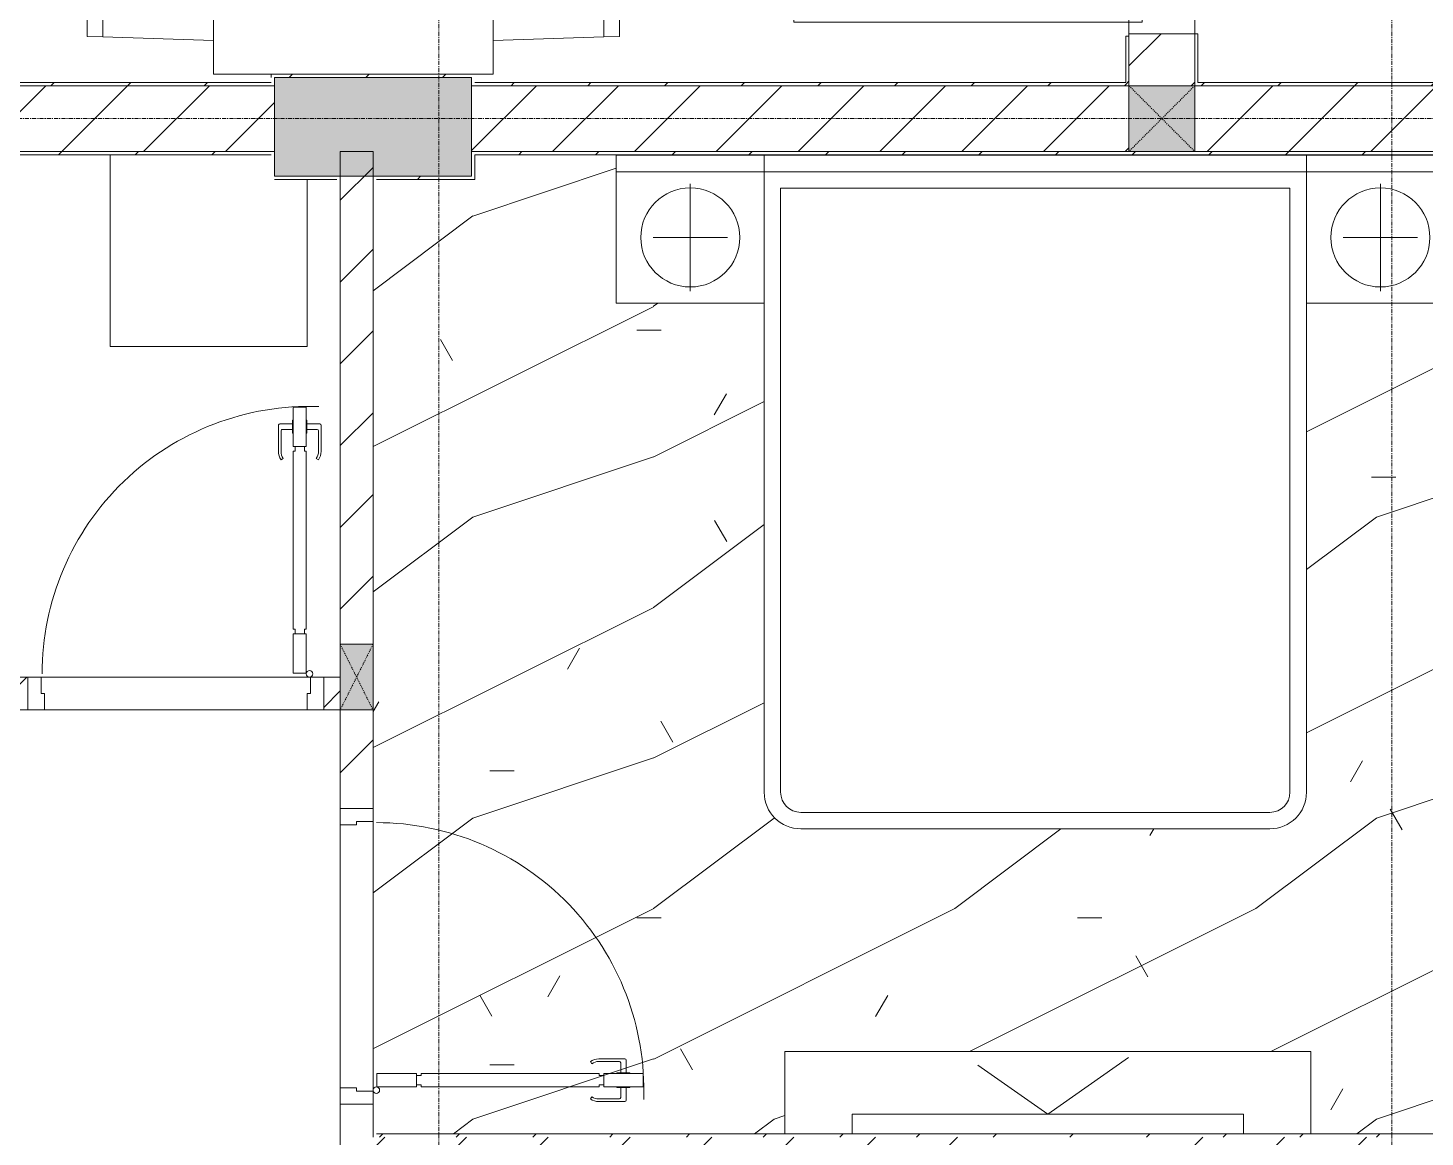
# Model space of a CAD drawing. Header units: millimetres. Extents: x 5357 to 259384, y -16348 to 109893.
# Drawn here: x 110803 to 115053, y 66837 to 70213 of the extents above; entities that cross this region are included whole.
import ezdxf

# ---------------------------------------------------------------- set-up
doc = ezdxf.new("R2010")
doc.units = ezdxf.units.MM
doc.linetypes.add('Dash', pattern=[6, 3, -3])
doc.linetypes.add('Grid Line', pattern=[22.225, 12.7, -3.175, 3.175, -3.175])
for name, color, linetype, lineweight in [('0-1', 7, 'Continuous', 5), ('A-DETL-GENF', 92, 'Continuous', 9), ('A-DETL-GENF-1', 53, 'Continuous', 9), ('A-DOOR', 31, 'Continuous', 9), ('A-DOOR-1', 254, 'Continuous', 9), ('A-DOOR-2', 53, 'Continuous', 9), ('A-DOOR-FRAM', 31, 'Continuous', 9), ('A-FLOR-1', 53, 'Continuous', 9), ('A-FLOR-PATT-1', 10, 'Continuous', 9), ('A-WALL', 113, 'Continuous', 9), ('A-WALL-1', 9, 'Continuous', 18), ('A-WALL-2', 53, 'Continuous', 9), ('A-WALL-3', 113, 'Continuous', 18), ('A-WALL-PATT', 111, 'Continuous', 9), ('A-WALL-PATT-1', 10, 'Continuous', 9), ('A-WALL-PATT-2', 53, 'Continuous', 9), ('G-IMPT-1', 254, 'Continuous', 9), ('I-FURN-1', 254, 'Continuous', 9), ('I-WALL-1', 9, 'Continuous', 18), ('I-WALL-3', 2, 'Continuous', 18), ('S-COLS', 52, 'Continuous', 9), ('S-COLS-1', 253, 'Continuous', 5), ('S-COLS-2', 9, 'Continuous', 18), ('S-COLS-3', 53, 'Continuous', 9), ('S-COLS-4', 254, 'Continuous', 9), ('S-COLS-5', 52, 'Continuous', 18), ('S-COLS-6', 52, 'Dash', 9), ('S-COLS-HDLN', 52, 'Dash', 9), ('S-COLS-HDLN-1', 53, 'Dash', 9), ('S-GRID-1', 1, 'Grid Line', 9)]:
    doc.layers.add(name, color=color, linetype=linetype, lineweight=lineweight)
pattern_1 = [(45, (0, 0), (-124.4508, 124.4508), [])]
pattern_2 = [(45, (0, 0), (-116.67262, 116.67262), [])]

# ---------------------------------------------------------------- blocks, each defined once
blk = doc.blocks.new('NCV_TKTC_KET CAU_rvt-1-TKCS_MB CẢNH QUAN CÂY XANH')
at = {"layer": 'S-COLS-1'}
blk.add_hatch(color=256, dxfattribs=at).paths.add_polyline_path([(111552.6, 69761.9), (112152.6, 69761.9), (112152.6, 70061.9), (111552.6, 70061.9)])
at = {"layer": 'S-COLS-2'}
for p, q in [((111552.6, 70061.9), (111552.6, 69761.9)), ((112152.6, 70061.9), (111552.6, 70061.9)), ((112152.6, 69761.9), (112152.6, 70061.9)), ((111552.6, 69761.9), (112152.6, 69761.9))]:
    blk.add_line(p, q, dxfattribs=at)
blk = doc.blocks.new('DOOR_CW_01 CANH MO-PANEL KINH - DIW_01-900x2200-CỬA GỖ VÂN LAMINATE-553375-TKCS_MB CẢNH QUAN CÂY XANH')
at = {"layer": 'A-DETL-GENF-1'}
for p, q in [((-397, -182), (-397, -62)), ((-397, -62), (-357, -62)), ((-357, -62), (-357, -182)), ((-357, -182), (-397, -182)), ((-397, -196), (-391, -196)), ((-397, -738), (-397, -196)), ((-391, -196), (-391, -182)), ((-391, -182), (-363, -182)), ((-363, -182), (-363, -196)), ((-357, -196), (-363, -196)), ((-357, -196), (-357, -738)), ((-433.9, -711.2), (-427.3, -715.8)), ((-320.1, -711.2), (-326.7, -715.8)), ((-442, -737), (-442, -816.5)), ((-434, -799.5), (-434, -737)), ((-397, -738), (-391, -738)), ((-357, -752), (-397, -752)), ((-397, -752), (-397, -872)), ((-391, -752), (-391, -738)), ((-363, -752), (-391, -752)), ((-357, -738), (-363, -738)), ((-363, -738), (-363, -752)), ((-357, -872), (-357, -752)), ((-320, -799.5), (-320, -737)), ((-312, -737), (-312, -816.5)), ((-399, -803.5), (-430, -803.5)), ((-399, -792.2), (-399, -831.8)), ((-397, -792.2), (-399, -792.2)), ((-397, -792.2), (-397, -831.8)), ((-357, -792.2), (-357, -831.8)), ((-357, -792.2), (-355, -792.2)), ((-355, -792.2), (-355, -831.8)), ((-355, -803.5), (-324, -803.5)), ((-399, -820.5), (-438, -820.5)), ((-399, -831.8), (-397, -831.8)), ((-355, -831.8), (-357, -831.8)), ((-355, -820.5), (-316, -820.5)), ((-397, -872), (-357, -872))]:
    blk.add_line(p, q, dxfattribs=at)
blk.add_circle((-407, -60), 10, dxfattribs=at)
for centre, radius, start, end in [((-407, -60), 814, 268, 0), ((-397, -737), 45, 145, 180), ((-397, -737), 37, 145, 180), ((-357, -737), 37, 0, 35), ((-357, -737), 45, 360, 35), ((-430, -799.5), 4, 180, 270), ((-324, -799.5), 4, 270, 0), ((-438, -816.5), 4, 180, 270), ((-316, -816.5), 4, 270, 0)]:
    blk.add_arc(centre, radius, start, end, dxfattribs=at)
at = {"layer": 'A-DOOR-2'}
for p, q in [((-450, -50), (-450, 50)), ((-450, 50), (-400, 50)), ((-400, 50), (-400, 0)), ((400, 0), (400, 50)), ((400, 50), (450, 50)), ((450, 50), (450, -50)), ((-410, 0), (-410, -50)), ((-400, 0), (-410, 0)), ((410, 0), (400, 0)), ((410, -50), (410, 0)), ((-410, -50), (-450, -50)), ((-407, -50), (-382, -50)), ((450, -50), (410, -50))]:
    blk.add_line(p, q, dxfattribs=at)
blk = doc.blocks.new('GIUONG NGU-2TAB-1600x2000 - GIUONG NGU-2TAB-1600x2000-V62-TKCS_MB CẢNH QUAN CÂY XANH')
at = {"layer": 'I-FURN-1'}
for p, q in [((458.5, 0), (8.5, 0)), ((8.5, 0), (8.5, -50)), ((458.5, -50), (458.5, 0)), ((2108.2, 0), (458.5, 0)), ((458.5, 0), (458.5, -50)), ((458.5, 0), (2108.2, 0)), ((2108.2, -50), (2108.2, 0)), ((2558.2, 0), (2108.2, 0)), ((2108.2, 0), (2108.2, -50)), ((2558.2, -50), (2558.2, 0)), ((458.5, -50), (8.5, -50)), ((8.5, -50), (8.5, -450.3)), ((8.5, -50), (458.5, -50)), ((458.5, -50), (8.5, -50)), ((8.5, -50), (8.5, -450.3)), ((458.5, -450.3), (458.5, -50)), ((2108.2, -50), (458.5, -50)), ((458.5, -50), (458.5, -1938.9)), ((458.5, -50), (2108.2, -50)), ((458.5, -1938.9), (458.5, -50)), ((458.5, -450.3), (458.5, -50)), ((458.5, -50), (2108.2, -50)), ((2558.2, -50), (2108.2, -50)), ((2108.2, -50), (2108.2, -450.3)), ((2108.2, -1938.9), (2108.2, -50)), ((2108.2, -50), (2558.2, -50)), ((2108.2, -50), (2558.2, -50)), ((2108.2, -450.3), (2108.2, -50)), ((2108.2, -50), (2108.2, -1938.9)), ((2558.2, -450.3), (2558.2, -50)), ((2558.2, -50), (2558.2, -450.3)), ((233.5, -86.8), (233.5, -413.5)), ((508.5, -100), (2058.2, -100)), ((508.5, -1938.9), (508.5, -100)), ((2058.2, -100), (2058.2, -1938.9)), ((2333.2, -86.8), (2333.2, -413.5)), ((120.2, -250.2), (346.8, -250.2)), ((2446.5, -250.2), (2219.8, -250.2)), ((8.5, -450.3), (458.5, -450.3)), ((8.5, -450.3), (458.5, -450.3)), ((2108.2, -450.3), (2558.2, -450.3)), ((2558.2, -450.3), (2108.2, -450.3)), ((1997.1, -2000), (569.6, -2000)), ((569.6, -2050), (1997.1, -2050)), ((1997.1, -2050), (569.6, -2050))]:
    blk.add_line(p, q, dxfattribs=at)
for centre in [(233.5, -250.2), (2333.2, -250.2)]:
    blk.add_circle(centre, 150.7, dxfattribs=at)
for centre, radius, start, end in [((569.6, -1938.9), 111.1, 180, 270), ((569.6, -1938.9), 111.1, 180, 270), ((569.6, -1938.9), 61.1, 180, 270), ((1997.1, -1938.9), 111.1, 270, 360), ((1997.1, -1938.9), 61.1, 270, 0), ((1997.1, -1938.9), 111.1, 270, 0)]:
    blk.add_arc(centre, radius, start, end, dxfattribs=at)
blk = doc.blocks.new('MAY GIAT - MAY GIAT_dwg-V21-TKCS_MB CẢNH QUAN CÂY XANH')
at = {"layer": 'G-IMPT-1', "flags": 128}
blk.add_lwpolyline([(5, 586.2), (5, 2.3), (605, 2.3), (605, 511.2)], dxfattribs=at)
blk = doc.blocks.new('MAY GIAT - MAY GIAT-V65-TKCS_MB CẢNH QUAN CÂY XANH')
at = {"layer": 'I-FURN-1'}
for p, q in [((5, 586.2), (5, 2.3)), ((605, 2.3), (605, 511.2)), ((5, 2.3), (605, 2.3))]:
    blk.add_line(p, q, dxfattribs=at)
blk.add_blockref('MAY GIAT - MAY GIAT_dwg-V21-TKCS_MB CẢNH QUAN CÂY XANH', (0, 0))
blk = doc.blocks.new('G1_SOF - BO TRU - 100x200-V58-TKCS_MB CẢNH QUAN CÂY XANH')
at = {"layer": 'S-COLS-3'}
blk.add_hatch(color=256, dxfattribs=at).paths.add_polyline_path([(50, -100), (50, 100), (-50, 100), (-50, -100)])
at = {"layer": 'S-COLS-2'}
for p, q in [((50, 100), (-50, 100)), ((-50, 100), (-50, -100)), ((50, -100), (50, 100)), ((-50, -100), (50, -100))]:
    blk.add_line(p, q, dxfattribs=at)
at = {"layer": 'S-COLS-HDLN-1'}
for p, q in [((50, 100), (-50, -100)), ((-50, 100), (50, -100))]:
    blk.add_line(p, q, dxfattribs=at)
blk = doc.blocks.new('RES_BAN AN - RES_BAN AN-850638-TKCS_MB CẢNH QUAN CÂY XANH')
at = {"layer": 'I-FURN-1'}
for p, q in [((0, 0), (0, -250)), ((1600, -250), (1600, 0)), ((0, -250), (1600, -250))]:
    blk.add_line(p, q, dxfattribs=at)
blk = doc.blocks.new('KE TIVI-2 - KE TIVI-2-842843-TKCS_MB CẢNH QUAN CÂY XANH')
at = {"layer": 'I-FURN-1'}
for p, q in [((-595.6, 0), (-595.6, -60)), ((595.6, -60), (595.6, 0)), ((-595.6, -60), (595.6, -60)), ((0, -60), (-245.7, -232.1)), ((213, -209.1), (0, -60))]:
    blk.add_line(p, q, dxfattribs=at)
blk = doc.blocks.new('DOOR_CW_01 CANH MO-PANEL KINH - DIG_01-900x2200-CỬA NHÔM KÍNH-400860-TKCS_MB CẢNH QUAN CÂY XANH')
at = {"layer": 'A-DETL-GENF-1'}
for p, q in [((-397, -182), (-397, -62)), ((-397, -62), (-357, -62)), ((-357, -62), (-357, -182)), ((-357, -182), (-397, -182)), ((-397, -196), (-391, -196)), ((-397, -738), (-397, -196)), ((-391, -196), (-391, -182)), ((-391, -182), (-363, -182)), ((-363, -182), (-363, -196)), ((-357, -196), (-363, -196)), ((-357, -196), (-357, -738)), ((-433.9, -711.2), (-427.3, -715.8)), ((-320.1, -711.2), (-326.7, -715.8)), ((-442, -737), (-442, -816.5)), ((-434, -799.5), (-434, -737)), ((-397, -738), (-391, -738)), ((-357, -752), (-397, -752)), ((-397, -752), (-397, -872)), ((-391, -752), (-391, -738)), ((-363, -752), (-391, -752)), ((-357, -738), (-363, -738)), ((-363, -738), (-363, -752)), ((-357, -872), (-357, -752)), ((-320, -799.5), (-320, -737)), ((-312, -737), (-312, -816.5)), ((-399, -803.5), (-430, -803.5)), ((-399, -792.2), (-399, -831.8)), ((-397, -792.2), (-399, -792.2)), ((-397, -792.2), (-397, -831.8)), ((-357, -792.2), (-357, -831.8)), ((-357, -792.2), (-355, -792.2)), ((-355, -792.2), (-355, -831.8)), ((-355, -803.5), (-324, -803.5)), ((-399, -820.5), (-438, -820.5)), ((-399, -831.8), (-397, -831.8)), ((-355, -831.8), (-357, -831.8)), ((-355, -820.5), (-316, -820.5)), ((-397, -872), (-357, -872))]:
    blk.add_line(p, q, dxfattribs=at)
blk.add_circle((-407, -60), 10, dxfattribs=at)
for centre, radius, start, end in [((-407, -60), 814, 268, 0), ((-397, -737), 45, 145, 180), ((-397, -737), 37, 145, 180), ((-357, -737), 37, 0, 35), ((-357, -737), 45, 360, 35), ((-430, -799.5), 4, 180, 270), ((-324, -799.5), 4, 270, 0), ((-438, -816.5), 4, 180, 270), ((-316, -816.5), 4, 270, 0)]:
    blk.add_arc(centre, radius, start, end, dxfattribs=at)
at = {"layer": 'A-DOOR-2'}
for p, q in [((-450, -50), (-450, 50)), ((-450, 50), (-400, 50)), ((-400, 50), (-400, 0)), ((400, 0), (400, 50)), ((400, 50), (450, 50)), ((450, 50), (450, -50)), ((-410, 0), (-410, -50)), ((-400, 0), (-410, 0)), ((410, 0), (400, 0)), ((410, -50), (410, 0)), ((-410, -50), (-450, -50)), ((-407, -50), (-382, -50)), ((450, -50), (410, -50))]:
    blk.add_line(p, q, dxfattribs=at)
blk = doc.blocks.new('RES_BAN AN 1 - RES_BAN AN 1-V131-TKCS_MB CẢNH QUAN CÂY XANH')
at = {"layer": 'I-FURN-1'}
for p, q in [((-425, 1275), (425, 1275)), ((-425, 0), (-425, 1275)), ((425, 1275), (425, 0)), ((-761.9, 1168.8), (-809.6, 1167.2)), ((-809.6, 1167.2), (-809.6, 745.3)), ((-425, 1180), (-761.9, 1168.8)), ((-761.9, 1168.8), (-761.9, 743.8)), ((-761.9, 743.8), (-761.9, 1168.8)), ((-425, 732.5), (-425, 1180)), ((425, 1180), (761.9, 1168.8)), ((425, 732.5), (425, 1180)), ((761.9, 1168.8), (761.9, 743.8)), ((761.9, 1168.8), (761.9, 743.8)), ((809.6, 1167.2), (761.9, 1168.8)), ((809.6, 745.3), (809.6, 1167.2)), ((-809.6, 745.3), (-761.9, 743.8)), ((-761.9, 743.8), (-425, 732.5)), ((761.9, 743.8), (425, 732.5)), ((761.9, 743.8), (809.6, 745.3)), ((-809.6, 536.9), (-761.9, 538.5)), ((-809.6, 115.1), (-809.6, 536.9)), ((-425, 549.7), (-761.9, 538.5)), ((-761.9, 538.5), (-761.9, 113.5)), ((-761.9, 538.5), (-761.9, 113.5)), ((-425, 102.3), (-425, 549.7)), ((425, 549.7), (761.9, 538.5)), ((425, 102.3), (425, 549.7)), ((761.9, 538.5), (761.9, 113.5)), ((761.9, 538.5), (809.6, 536.9)), ((761.9, 113.5), (761.9, 538.5)), ((809.6, 536.9), (809.6, 115.1)), ((-761.9, 113.5), (-809.6, 115.1)), ((-761.9, 113.5), (-425, 102.3)), ((761.9, 113.5), (425, 102.3)), ((809.6, 115.1), (761.9, 113.5)), ((-250, 0), (-425, 0)), ((425, 0), (360, 0))]:
    blk.add_line(p, q, dxfattribs=at)
blk = doc.blocks.new('NCV_TKTC_TANG 1_rvt-1-TKCS_MB CẢNH QUAN CÂY XANH')
at = {"layer": 'A-FLOR-PATT-1'}
h = blk.add_hatch(dxfattribs=at)
h.set_pattern_fill('FP_5', color=256, style=0, pattern_type=2)
h.set_pattern_definition([(0, (0, 0), (1788.16, 447.04), [73.762, -1267.358, 73.762, -1267.358, -7152.64]), (0, (0, 0), (1788.16, 447.04), [-2682.24, 73.762, -2608.478, 73.762, -1267.358, -3129.28]), (0, (0, 0), (1788.16, 447.04), [-6705.6, 73.762, -820.318, 73.762, -2161.438]), (120, (670.56, 223.5), (-1281.228, 1325.072), [73.762, -1267.358, 73.762, -8419.998]), (120, (670.56, 223.5), (-1281.228, 1325.072), [-1414.882, -1267.358, 73.762, -2608.478, -4470.4]), (120, (670.56, 223.5), (-1281.228, 1325.072), [-5364.48, 73.762, -1267.358, 73.762, -3055.518]), (120, (670.56, 223.5), (-1281.228, 1325.072), [-6779.362, -820.318, 73.762, -2161.438]), (240, (894.1, 1117.6), (-506.932, -1772.112), [73.762, -1267.358, 73.762, -8419.998]), (240, (894.1, 1117.6), (-506.932, -1772.112), [-1414.882, -1267.358, 73.762, -2608.478, -4470.4]), (240, (894.1, 1117.6), (-506.932, -1772.112), [-5364.48, 73.762, -1267.358, 73.762, -3055.518]), (240, (894.1, 1117.6), (-506.932, -1772.112), [-6779.362, -820.318, 73.762, -2161.438])])
h.paths.add_polyline_path([(116152.6, 66836.9), (116152.6, 66846.9), (116242.6, 66846.9), (116242.5, 68252), (115692.5, 68252), (115692.5, 69751.9), (115142.6, 69753.1), (115142.4, 69826.9), (112162.6, 69825.3), (112162.6, 69751.9), (111862.6, 69751.9), (111862.6, 69761.9), (111852.6, 69761.9), (111853.6, 66846.9), (113105.6, 66846.9), (113105.6, 67096.9), (114705.6, 67096.9), (114705.6, 66846.9), (115352.6, 66846.9), (115352.6, 66836.9), (116112.6, 66836.9)])
h.paths.add_polyline_path([(113153.9, 67775.3), (113125.1, 67779.1), (113098.3, 67790.2), (113075.3, 67807.9), (113057.6, 67830.9), (113046.5, 67857.7), (113042.8, 67891.9), (113042.8, 69375), (112592.8, 69375), (112592.8, 69825.3), (115142.4, 69825.3), (115142.4, 69375), (114692.4, 69375), (114692.4, 67886.5), (114688.6, 67857.7), (114677.5, 67830.9), (114659.9, 67807.9), (114636.9, 67790.2), (114610.1, 67779.1), (114581.3, 67775.3), (114296.1, 67775.3)])
h = blk.add_hatch(dxfattribs=at)
h.set_pattern_fill('FP_4', color=256, style=0, pattern_type=2)
h.set_pattern_definition([(216.87, (366.52, 916.3), (2748.89673, 1832.6049), [458.15, -4123.35]), (206.565, (916.3, 641.4), (-916.3012, -916.2996), [1024.455, -1024.455]), (198.435, (916.3, 183.26), (-1832.59854, -916.30195), [579.52, -2318.076])])
h.paths.add_polyline_path([(116152.6, 66836.9), (116152.6, 66846.9), (116242.6, 66846.9), (116242.5, 68252), (115692.5, 68252), (115692.5, 69751.9), (115142.6, 69753.1), (115142.4, 69826.9), (112162.6, 69825.3), (112162.6, 69751.9), (111862.6, 69751.9), (111862.6, 69761.9), (111852.6, 69761.9), (111853.6, 66846.9), (113105.6, 66846.9), (113105.6, 67096.9), (114705.6, 67096.9), (114705.6, 66846.9), (115352.6, 66846.9), (115352.6, 66836.9), (116112.6, 66836.9)])
h.paths.add_polyline_path([(113153.9, 67775.3), (113125.1, 67779.1), (113098.3, 67790.2), (113075.3, 67807.9), (113057.6, 67830.9), (113046.5, 67857.7), (113042.8, 67891.9), (113042.8, 69375), (112592.8, 69375), (112592.8, 69825.3), (115142.4, 69825.3), (115142.4, 69375), (114692.4, 69375), (114692.4, 67886.5), (114688.6, 67857.7), (114677.5, 67830.9), (114659.9, 67807.9), (114636.9, 67790.2), (114610.1, 67779.1), (114581.3, 67775.3), (114296.1, 67775.3)])
at = {"layer": 'A-WALL-PATT-1'}
h = blk.add_hatch(dxfattribs=at)
h.set_pattern_fill('FP_2', color=256, style=0, pattern_type=2)
h.set_pattern_definition(pattern_1)
h.paths.add_polyline_path([(111852.6, 64936.9), (111852.6, 65837.4), (111752.6, 65837.4), (111752.6, 65036.9), (111852.5, 65036.9), (111852.5, 64936.9)])
h.paths.add_polyline_path([(111852.6, 66637.4), (111852.6, 66937), (111752.6, 66937), (111752.6, 66637.4), (111802.6, 66637.4)])
h.paths.add_polyline_path([(111752.6, 67837), (111852.6, 67837), (111852.6, 68136.9), (111752.6, 68136.9)])
h.paths.add_polyline_path([(111758.8, 68336.9), (111852.6, 68336.9), (111852.6, 69836.9), (111752.6, 69836.9), (111752.6, 68336.9)])
h = blk.add_hatch(dxfattribs=at)
h.set_pattern_fill('FP_2', color=256, style=0, pattern_type=2)
h.set_pattern_definition(pattern_1)
h.paths.add_polyline_path([(111752.6, 68136.9), (111752.6, 68236.9), (111702.6, 68236.9), (111702.6, 68136.9), (111742.6, 68136.9)])
h.paths.add_polyline_path([(110802.6, 68136.9), (110802.6, 68236.9), (110752.6, 68236.9), (110752.6, 68136.9)])
h = blk.add_hatch(dxfattribs=at)
h.set_pattern_fill('FP_2', color=256, style=0, pattern_type=2)
h.set_pattern_definition(pattern_1)
h.paths.add_polyline_path([(113802.1, 66736.9), (113802.1, 66836.9), (111852.6, 66836.9), (111852.6, 66736.9), (113690.9, 66736.9)])
h = blk.add_hatch(dxfattribs=at)
h.set_pattern_fill('FP_2', color=256, style=0, pattern_type=2)
h.set_pattern_definition(pattern_1)
h.paths.add_polyline_path([(116152.6, 66736.9), (116252.6, 66736.9), (116252.6, 66836.9), (116152.6, 66836.9), (116152.6, 66786.9)])
h.paths.add_polyline_path([(115352.6, 66736.9), (115352.6, 66836.9), (114252.1, 66836.9), (114252.6, 66736.9), (114296.1, 66736.9)])
at = {"layer": 'A-WALL-PATT-2'}
h = blk.add_hatch(dxfattribs=at)
h.set_pattern_fill('FP_10', color=256, style=0, pattern_type=2)
h.set_pattern_definition(pattern_2)
h.paths.add_polyline_path([(114152.6, 70036.9), (114152.6, 70187.4), (114142.6, 70187.4), (114142.6, 70036.9)])
h.paths.add_polyline_path([(114142.6, 71277.4), (114152.6, 71277.4), (114152.6, 73236.9), (114142.6, 73236.9), (114142.6, 71285.3)])
h = blk.add_hatch(dxfattribs=at)
h.set_pattern_fill('FP_10', color=256, style=0, pattern_type=2)
h.set_pattern_definition(pattern_2)
h.paths.add_polyline_path([(111542.6, 70061.9), (112152.6, 70061.9), (112152.6, 70071.9), (111542.6, 70071.9)])
h = blk.add_hatch(dxfattribs=at)
h.set_pattern_fill('FP_10', color=256, style=0, pattern_type=2)
h.set_pattern_definition(pattern_2)
h.paths.add_polyline_path([(111542.6, 70036.9), (111542.6, 70046.9), (108162.6, 70046.9), (108162.6, 70036.9), (110664.8, 70036.9)])
h = blk.add_hatch(dxfattribs=at)
h.set_pattern_fill('FP_10', color=256, style=0, pattern_type=2)
h.set_pattern_definition(pattern_2)
h.paths.add_polyline_path([(113085.7, 70036.9), (114142.6, 70036.9), (114142.6, 70046.9), (112162.6, 70046.9), (112162.6, 70036.9)])
h = blk.add_hatch(dxfattribs=at)
h.set_pattern_fill('FP_10', color=256, style=0, pattern_type=2)
h.set_pattern_definition(pattern_2)
h.paths.add_polyline_path([(111542.6, 69826.9), (111552.6, 69826.9), (111552.6, 69836.9), (108152.6, 69836.9), (108152.6, 69826.9), (110664.8, 69826.9)])
h = blk.add_hatch(dxfattribs=at)
h.set_pattern_fill('FP_10', color=256, style=0, pattern_type=2)
h.set_pattern_definition(pattern_2)
h.paths.add_polyline_path([(115152.6, 69826.9), (115152.6, 69836.9), (112152.6, 69836.9), (112152.6, 69826.9), (115142.6, 69826.9)])
h = blk.add_hatch(dxfattribs=at)
h.set_pattern_fill('FP_10', color=256, style=0, pattern_type=2)
h.set_pattern_definition(pattern_2)
h.paths.add_polyline_path([(112162.6, 69751.9), (112162.6, 69761.9), (111862.6, 69761.9), (111862.6, 69751.9), (111875.3, 69751.9)])
h = blk.add_hatch(dxfattribs=at)
h.set_pattern_fill('FP_10', color=256, style=0, pattern_type=2)
h.set_pattern_definition(pattern_2)
h.paths.add_polyline_path([(116252.6, 66836.9), (116252.6, 66846.9), (116152.6, 66846.9), (116152.6, 66836.9)])
h.paths.add_polyline_path([(113085.7, 66836.9), (115352.6, 66836.9), (115352.6, 66846.9), (111852.6, 66846.9), (111852.6, 66836.9), (111875.3, 66836.9)])
at = {"layer": 'A-FLOR-1'}
for p, q in [((114152.4, 71277.4), (114152.4, 70187.4)), ((111652.6, 68136.9), (110852.6, 68136.9)), ((111752.6, 66987), (111752.6, 67787)), ((111852.6, 67797), (111852.6, 66977))]:
    blk.add_line(p, q, dxfattribs=at)
at = {"layer": 'A-WALL-1'}
for p, q in [((111852.6, 69836.9), (111752.6, 69836.9)), ((111752.6, 69836.9), (111752.6, 69761.9)), ((111852.6, 68336.9), (111852.6, 69836.9)), ((110802.6, 68236.9), (110762.6, 68236.9)), ((111752.6, 68236.9), (111702.6, 68236.9)), ((111742.6, 68136.9), (111752.6, 68136.9)), ((111852.6, 67837), (111852.6, 68136.9)), ((111852.6, 66836.9), (111852.6, 66937))]:
    blk.add_line(p, q, dxfattribs=at)
at = {"layer": 'A-WALL-2'}
for p, q in [((111752.6, 69761.9), (111752.6, 68336.9)), ((110842.6, 68236.9), (111662.6, 68236.9)), ((110752.6, 68136.9), (110802.6, 68136.9)), ((111652.6, 68136.9), (110852.6, 68136.9)), ((111702.6, 68136.9), (111742.6, 68136.9)), ((111752.6, 68136.9), (111752.6, 67837)), ((111752.6, 66987), (111752.6, 67787)), ((111852.6, 67797), (111852.6, 66977)), ((111752.6, 66937), (111752.6, 66637.4))]:
    blk.add_line(p, q, dxfattribs=at)
at = {"layer": 'I-WALL-1'}
for p, q in [((114152.6, 70187.4), (114142.6, 70187.4)), ((114142.6, 70187.4), (114142.6, 70046.9)), ((114152.6, 70036.9), (114152.6, 70187.4)), ((112152.6, 70071.9), (111542.6, 70071.9)), ((111542.6, 70071.9), (111542.6, 70061.9)), ((111552.6, 70061.9), (112152.6, 70061.9)), ((111542.6, 70046.9), (108162.6, 70046.9)), ((108162.6, 70036.9), (111542.6, 70036.9)), ((114142.6, 70046.9), (112162.6, 70046.9)), ((112162.6, 70036.9), (114142.6, 70036.9)), ((114142.6, 70036.9), (114152.6, 70036.9)), ((111552.6, 69836.9), (108152.6, 69836.9)), ((108162.6, 69826.9), (111542.6, 69826.9)), ((111552.6, 69826.9), (111552.6, 69836.9)), ((115152.6, 69836.9), (112152.6, 69836.9)), ((112152.6, 69836.9), (112152.6, 69826.9)), ((112152.6, 69826.9), (112152.6, 69761.9)), ((112162.6, 69826.9), (115142.6, 69826.9)), ((112162.6, 69761.9), (112162.6, 69826.9)), ((111742.6, 69761.9), (111552.6, 69761.9)), ((112152.6, 69761.9), (111862.6, 69761.9)), ((112162.6, 69751.9), (112162.6, 69761.9)), ((111552.6, 69751.9), (111742.6, 69751.9)), ((111862.6, 69751.9), (112162.6, 69751.9)), ((111852.6, 66846.9), (111852.6, 66836.9)), ((115352.6, 66846.9), (111862.6, 66846.9))]:
    blk.add_line(p, q, dxfattribs=at)
at = {"layer": 'A-DOOR-1'}
for name, p, rotation in [('DOOR_CW_01 CANH MO-PANEL KINH - DIG_01-900x2200-CỬA NHÔM KÍNH-400860-TKCS_MB CẢNH QUAN CÂY XANH', (111252.6, 68186.9), 180), ('DOOR_CW_01 CANH MO-PANEL KINH - DIW_01-900x2200-CỬA GỖ VÂN LAMINATE-553375-TKCS_MB CẢNH QUAN CÂY XANH', (111802.6, 67387), 89.99999999999905)]:
    blk.add_blockref(name, p, dxfattribs=dict(at, rotation=rotation))
at = {"layer": 'I-FURN-1'}
for name, p in [('RES_BAN AN 1 - RES_BAN AN 1-V131-TKCS_MB CẢNH QUAN CÂY XANH', (111792.6, 70071.9)), ('MAY GIAT - MAY GIAT-V65-TKCS_MB CẢNH QUAN CÂY XANH', (111047.6, 69240.7)), ('GIUONG NGU-2TAB-1600x2000 - GIUONG NGU-2TAB-1600x2000-V62-TKCS_MB CẢNH QUAN CÂY XANH', (112584.3, 69825.3))]:
    blk.add_blockref(name, p, dxfattribs=at)
at = {"layer": 'I-FURN-1', "rotation": 180}
for name, p in [('RES_BAN AN - RES_BAN AN-850638-TKCS_MB CẢNH QUAN CÂY XANH', (114705.6, 66846.9)), ('KE TIVI-2 - KE TIVI-2-842843-TKCS_MB CẢNH QUAN CÂY XANH', (113905.6, 66846.9))]:
    blk.add_blockref(name, p, dxfattribs=at)
at = {"layer": 'S-COLS-4'}
blk.add_blockref('G1_SOF - BO TRU - 100x200-V58-TKCS_MB CẢNH QUAN CÂY XANH', (111802.6, 68236.9), dxfattribs=at)
blk = doc.blocks.new('FD_05 - FD_05-1000x2200mm-835433-TKCS_MB CẢNH QUAN CÂY XANH')
at = {"layer": 'A-DETL-GENF'}
for p, q in [((510, -100), (470, -100)), ((470, -100), (470, -1120)), ((510, -1120), (510, -100)), ((470, -1120), (510, -1120))]:
    blk.add_line(p, q, dxfattribs=at)
blk.add_arc((510, -100), 1020, 180, 267.7525, dxfattribs=at)
at = {"layer": 'A-DOOR-FRAM'}
for p, q in [((-545, 100), (-500, 100)), ((-545, -100), (-545, 100)), ((-500, 100), (-500, -60)), ((500, 100), (545, 100)), ((500, -60), (500, 100)), ((545, 100), (545, -100)), ((-500, -60), (-510, -60)), ((-510, -60), (-510, -100)), ((510, -60), (500, -60)), ((510, -100), (510, -60)), ((-510, -100), (-545, -100)), ((545, -100), (510, -100))]:
    blk.add_line(p, q, dxfattribs=at)
blk = doc.blocks.new('G1_SOF - BO TRU - 200x200-3051103-TKCS_MB CẢNH QUAN CÂY XANH')
at = {"layer": 'S-COLS-HDLN'}
for p, q in [((-100, -100), (100, 100)), ((100, -100), (-100, 100))]:
    blk.add_line(p, q, dxfattribs=at)

msp = doc.modelspace()

# ---------------------------------------------------------------- hatches: boundary and pattern name
at = {"layer": 'A-WALL-PATT'}
h = msp.add_hatch(dxfattribs=at)
h.set_pattern_fill('FP_1', color=256, style=0, pattern_type=2)
h.set_pattern_definition(pattern_1)
h.paths.add_polyline_path([(114352.6, 70036.9), (114352.6, 70195.3), (114152.6, 70195.3), (114152.6, 70036.9), (114296.1, 70036.9)])
h.paths.add_polyline_path([(114152.6, 71285.3), (114352.6, 71285.3), (114352.6, 71511.9), (114152.6, 71511.9)])
h.paths.add_polyline_path([(114296.1, 71711.9), (114352.6, 71711.9), (114352.6, 74516.9), (114152.6, 74516.9), (114152.6, 71711.9)])
h = msp.add_hatch(dxfattribs=at)
h.set_pattern_fill('FP_41', color=256, style=0, pattern_type=2)
h.set_pattern_definition(pattern_2)
h.paths.add_polyline_path([(114362.6, 70046.9), (114362.6, 70195.3), (114352.6, 70195.3), (114352.6, 70046.9)])
h.paths.add_polyline_path([(114362.6, 71285.3), (114362.6, 71926.9), (114352.6, 71926.9), (114352.6, 71285.3)])
h = msp.add_hatch(dxfattribs=at)
h.set_pattern_fill('FP_1', color=256, style=0, pattern_type=2)
h.set_pattern_definition(pattern_1)
h.paths.add_polyline_path([(111552.6, 69836.9), (111552.6, 70036.9), (108152.6, 70036.9), (108152.6, 69836.9), (110664.8, 69836.9)])
h = msp.add_hatch(dxfattribs=at)
h.set_pattern_fill('FP_1', color=256, style=0, pattern_type=2)
h.set_pattern_definition(pattern_1)
h.paths.add_polyline_path([(114901.4, 69836.9), (115152.6, 69836.9), (115152.6, 70036.9), (114352.6, 70036.9), (114352.6, 69836.9)])
h.paths.add_polyline_path([(112152.6, 69836.9), (114152.6, 69836.9), (114152.6, 70036.9), (112152.6, 70036.9)])
h = msp.add_hatch(dxfattribs=at)
h.set_pattern_fill('FP_41', color=256, style=0, pattern_type=2)
h.set_pattern_definition(pattern_2)
h.paths.add_polyline_path([(114901.4, 70036.9), (115142.6, 70036.9), (115142.6, 70046.9), (114352.6, 70046.9), (114352.6, 70036.9)])
at = {"layer": 'S-COLS-1'}
msp.add_hatch(color=256, dxfattribs=at).paths.add_polyline_path([(114296.1, 69836.9), (114352.6, 69836.9), (114352.6, 70036.9), (114152.6, 70036.9), (114152.6, 69836.9)])

# ---------------------------------------------------------------- linework, layer by layer
at = {"layer": 'A-WALL'}
for p, q in [((114352.6, 70195.3), (114352.6, 70046.9)), ((114352.6, 70046.9), (114352.6, 70195.3)), ((114152.6, 70036.9), (114352.6, 70036.9)), ((114152.6, 69836.9), (114152.6, 70036.9)), ((114352.6, 70036.9), (114352.6, 69836.9))]:
    msp.add_line(p, q, dxfattribs=at)
at = {"layer": 'A-WALL-3'}
for p, q in [((114152.6, 70195.3), (114152.6, 70036.9)), ((111552.6, 70036.9), (108152.6, 70036.9)), ((111552.6, 69836.9), (111552.6, 70036.9)), ((114152.6, 70036.9), (112152.6, 70036.9)), ((112152.6, 70036.9), (112152.6, 69836.9)), ((114352.6, 70036.9), (114352.6, 70046.9)), ((115152.6, 70036.9), (114352.6, 70036.9)), ((108152.6, 69836.9), (111552.6, 69836.9)), ((112152.6, 69836.9), (114152.6, 69836.9)), ((114352.6, 69836.9), (115152.6, 69836.9))]:
    msp.add_line(p, q, dxfattribs=at)
at = {"layer": 'I-WALL-3'}
for p, q in [((114362.6, 70195.3), (114352.6, 70195.3)), ((114362.6, 70046.9), (114362.6, 70195.3)), ((114352.6, 70046.9), (114352.6, 70036.9)), ((115142.6, 70046.9), (114362.6, 70046.9))]:
    msp.add_line(p, q, dxfattribs=at)
at = {"layer": 'S-COLS'}
for p, q in [((114352.6, 70036.9), (114152.6, 70036.9)), ((114152.6, 70036.9), (114152.6, 69836.9)), ((114352.6, 69836.9), (114352.6, 70036.9))]:
    msp.add_line(p, q, dxfattribs=at)
at = {"layer": 'S-COLS-5'}
msp.add_line((114152.6, 69836.9), (114352.6, 69836.9), dxfattribs=at)
at = {"layer": 'S-GRID-1'}
for p, q in [((112052.6, 20960.6), (112052.6, 80482.7)), ((114952.6, 20960.6), (114952.6, 80482.7)), ((130319.3, 69936.9), (29351.8, 69936.9))]:
    msp.add_line(p, q, dxfattribs=at)

# ---------------------------------------------------------------- block references
at = {"layer": '0-1'}
for name in ['NCV_TKTC_KET CAU_rvt-1-TKCS_MB CẢNH QUAN CÂY XANH', 'NCV_TKTC_TANG 1_rvt-1-TKCS_MB CẢNH QUAN CÂY XANH']:
    msp.add_blockref(name, (0, 0), dxfattribs=at)
at = {"layer": 'A-DOOR', "rotation": 270.0000000000001}
msp.add_blockref('FD_05 - FD_05-1000x2200mm-835433-TKCS_MB CẢNH QUAN CÂY XANH', (114252.6, 70740.3), dxfattribs=at)
at = {"layer": 'S-COLS-6', "rotation": 180}
msp.add_blockref('G1_SOF - BO TRU - 200x200-3051103-TKCS_MB CẢNH QUAN CÂY XANH', (114252.6, 69936.9), dxfattribs=at)

doc.saveas('drawing.dxf')
